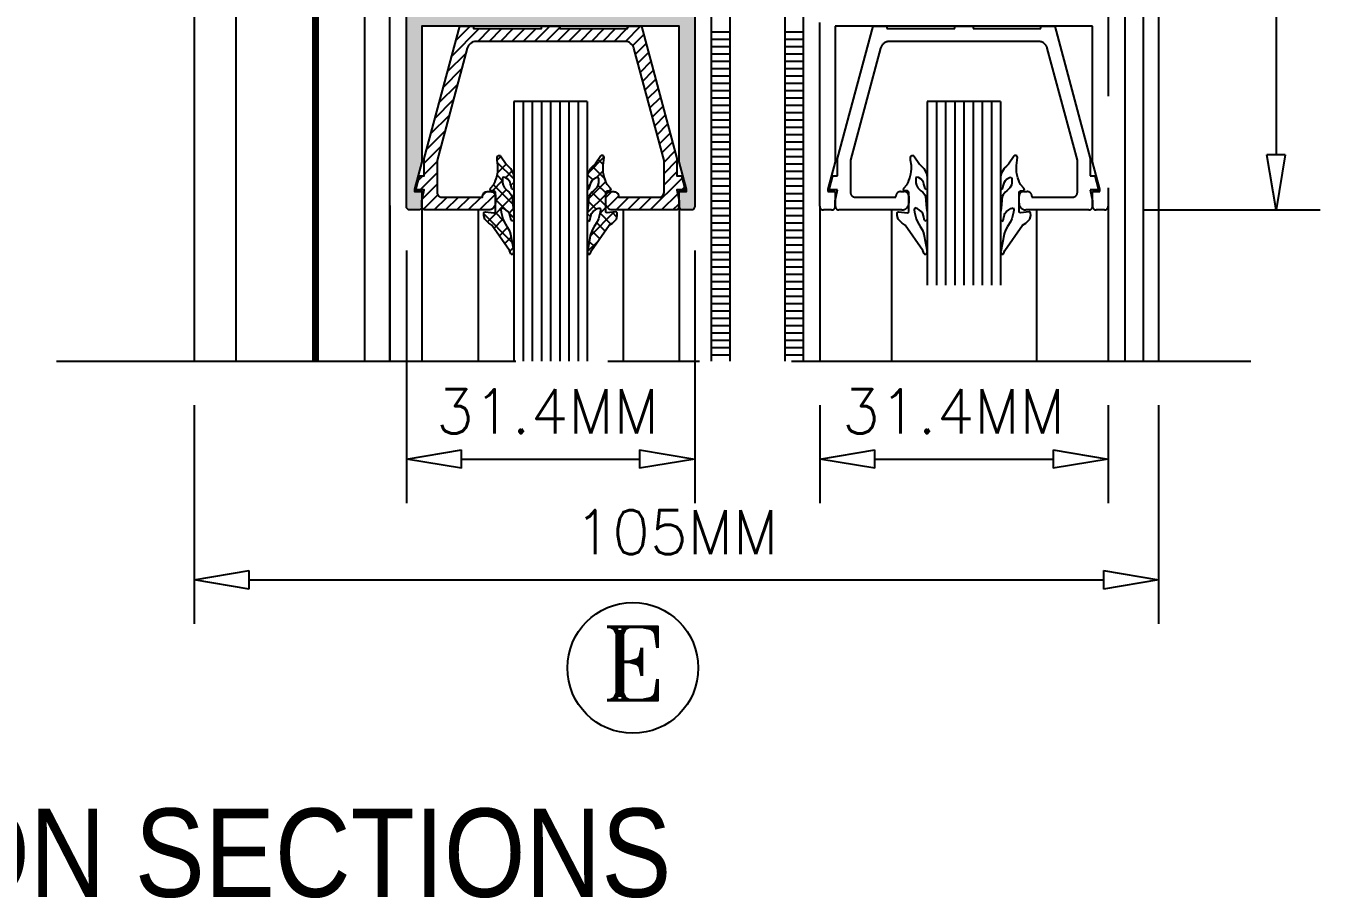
# Model space of a CAD drawing. Header units: centimetres. Extents: x -10126 to 3518, y -12053 to -9298.
# Drawn here: x 1.4 to 424.1, y -11318.3 to -11033.3 of the extents above; entities that cross this region are included whole.
import ezdxf

# ---------------------------------------------------------------- set-up
doc = ezdxf.new("R2010")
doc.units = ezdxf.units.CM
doc.header["$LTSCALE"] = 100
doc.header["$MEASUREMENT"] = 0
doc.header["$PDMODE"] = 1
doc.linetypes.add('CENTER', pattern=[2, 1.25, -0.25, 0.25, -0.25])
doc.linetypes.add('DASHED', pattern=[0.75, 0.5, -0.25])
doc.layers.add('DEFPOINT', color=7, linetype='Continuous', plot=False)
doc.layers.add('TEXT', color=3, linetype='Continuous')
doc.layers.add('WINDOW', color=1, linetype='Continuous')
doc.layers.get('0').freeze()
doc.styles.add('ALUM18', font='romans.shx', dxfattribs={"width": 0.8, "height": 18})
doc.styles.add('ART', font='arial.ttf')
doc.styles.add('ROMANS', font='romans')
doc.styles.add('ROMANT', font='romant', dxfattribs={"width": 0.75, "height": 12})
doc.dimstyles.new('ALUM18', dxfattribs={"dimtxt": 18, "dimasz": 25, "dimexe": 12, "dimexo": 12, "dimgap": 7, "dimtad": 1, "dimlfac": 0.2, "dimdsep": 46, "dimtxsty": 'ALUM18', "dimblk1": 'CLOSEDBLANK', "dimblk2": 'CLOSEDBLANK', "dimsah": 1, "dimcen": 2.5, "dimclrd": 1, "dimclre": 1, "dimclrt": 3, "dimadec": 0, "dimazin": 0, "dimtfac": 1, "dimtofl": 0, "dimtmove": 1, "dimatfit": 3, "dimldrblk": 'CLOSEDBLANK', "dimfxl": 1, "dimtolj": 1, "dimtzin": 0, "dimarcsym": 0})
pattern_1 = [(45, (-781.244, 47.7526), (-1.767767, 1.767767), []), (135, (-781.244, 47.7526), (-1.767767, -1.767767), [])]

# ---------------------------------------------------------------- blocks, each defined once
blk = doc.blocks.new('_CLOSEDBLANK')
at = {"color": 0, "linetype": 'ByBlock'}
for p, q in [((-1, 0.167), (0, 0)), ((-1, 0.167), (-1, -0.167)), ((0, 0), (-1, -0.167))]:
    blk.add_line(p, q, dxfattribs=at)
blk = doc.blocks.new('*D34')
at = {"color": 1, "lineweight": -2, "transparency": 16777216}
for p, q in [((644.57, 406.69), (690.27, 406.69)), ((678.27, 391.69), (678.27, 255.69)), ((641.96, 240.69), (690.27, 240.69))]:
    blk.add_line(p, q, dxfattribs=at)
at = {"layer": 'DEFPOINT', "color": 0, "transparency": 16777216}
for p in [(632.57, 406.69, -500), (629.96, 240.69, -500), (678.27, 240.69)]:
    blk.add_point(p, dxfattribs=at)
at = {"color": 1, "lineweight": -2, "transparency": 16777216, "xscale": 15, "yscale": 15, "zscale": 15}
for p, rotation in [((678.27, 406.69), 90), ((678.27, 240.69), 270)]:
    blk.add_blockref('_CLOSEDBLANK', p, dxfattribs=dict(at, rotation=rotation))
at = {"color": 3, "transparency": 16777216, "insert": (665.27, 323.69), "char_height": 12, "attachment_point": 5, "rotation": 90, "style": 'ROMANS'}
blk.add_mtext('\\A1;66.4MM', dxfattribs=at)
blk = doc.blocks.new('*D38')
at = {"color": 1, "lineweight": -2, "transparency": 16777216}
for p, q in [((554.07, 187.52), (554.07, 160.86)), ((632.57, 187.52), (632.57, 160.86)), ((569.07, 172.86), (617.57, 172.86))]:
    blk.add_line(p, q, dxfattribs=at)
at = {"layer": 'DEFPOINT', "color": 0, "transparency": 16777216}
for p in [(554.07, 199.52), (632.57, 199.52), (632.57, 172.86)]:
    blk.add_point(p, dxfattribs=at)
at = {"color": 1, "lineweight": -2, "transparency": 16777216, "xscale": 15, "yscale": 15, "zscale": 15, "rotation": 180}
blk.add_blockref('_CLOSEDBLANK', (554.07, 172.86), dxfattribs=at)
at = {"color": 1, "lineweight": -2, "transparency": 16777216, "xscale": 15, "yscale": 15, "zscale": 15}
blk.add_blockref('_CLOSEDBLANK', (632.57, 172.86), dxfattribs=at)
at = {"color": 3, "transparency": 16777216, "insert": (590.5, 185.86), "char_height": 12, "attachment_point": 5, "style": 'ROMANS'}
blk.add_mtext('\\A1;31.4MM', dxfattribs=at)
blk = doc.blocks.new('*D39')
at = {"color": 1, "lineweight": -2, "transparency": 16777216}
for p, q in [((441.57, 229.69), (441.57, 160.86)), ((520.07, 229.69), (520.07, 160.86)), ((456.57, 172.86), (505.07, 172.86))]:
    blk.add_line(p, q, dxfattribs=at)
at = {"layer": 'DEFPOINT', "color": 0, "transparency": 16777216}
for p in [(441.57, 241.69), (520.07, 241.69), (520.07, 172.86)]:
    blk.add_point(p, dxfattribs=at)
at = {"color": 1, "lineweight": -2, "transparency": 16777216, "xscale": 15, "yscale": 15, "zscale": 15, "rotation": 180}
blk.add_blockref('_CLOSEDBLANK', (441.57, 172.86), dxfattribs=at)
at = {"color": 1, "lineweight": -2, "transparency": 16777216, "xscale": 15, "yscale": 15, "zscale": 15}
blk.add_blockref('_CLOSEDBLANK', (520.07, 172.86), dxfattribs=at)
at = {"color": 3, "transparency": 16777216, "insert": (480, 185.86), "char_height": 12, "attachment_point": 5, "style": 'ROMANS'}
blk.add_mtext('\\A1;31.4MM', dxfattribs=at)
blk = doc.blocks.new('*D40')
at = {"color": 1, "lineweight": -2, "transparency": 16777216}
for p, q in [((383.82, 187.52), (383.82, 127.98)), ((646.32, 187.52), (646.32, 127.98)), ((398.82, 139.98), (631.32, 139.98))]:
    blk.add_line(p, q, dxfattribs=at)
at = {"layer": 'DEFPOINT', "color": 0, "transparency": 16777216}
for p in [(383.82, 199.52), (646.32, 199.52), (646.32, 139.98)]:
    blk.add_point(p, dxfattribs=at)
at = {"color": 1, "lineweight": -2, "transparency": 16777216, "xscale": 15, "yscale": 15, "zscale": 15, "rotation": 180}
blk.add_blockref('_CLOSEDBLANK', (383.82, 139.98), dxfattribs=at)
at = {"color": 1, "lineweight": -2, "transparency": 16777216, "xscale": 15, "yscale": 15, "zscale": 15}
blk.add_blockref('_CLOSEDBLANK', (646.32, 139.98), dxfattribs=at)
at = {"color": 3, "transparency": 16777216, "insert": (515.07, 152.98), "char_height": 12, "attachment_point": 5, "style": 'ROMANS'}
blk.add_mtext('\\A1;105MM', dxfattribs=at)
blk = doc.blocks.new('10486')
at = {"color": 7}
blk.add_lwpolyline([(19.6, -14, 0.414214), (20, -13.6), (20, -6.75, 0.414214), (19.25, -6), (18.5, -6, 0.414214), (18, -6.5), (18, -6.9, 0.414214), (18.5, -7.4), (18.6, -7.4), (18.6, -11.85, -0.414214), (18.1, -12.35), (14.6, -12.35), (2.39, -9.08, -0.339454), (1.65, -8.11), (1.65, 8.11, -0.339454), (2.39, 9.08), (14.6, 12.35), (18.1, 12.35, -0.414214), (18.6, 11.85), (18.6, 7.4), (18.5, 7.4, 0.414214), (18, 6.9), (18, 6.5, 0.414214), (18.5, 6), (19.25, 6, 0.414214), (20, 6.75), (20, 13.6, 0.414214), (19.6, 14), (19, 14), (17.8, 13.75), (17.8, 14.66), (16.3, 14.26), (16.3, 13.75), (14.41, 13.75), (0, 9.89), (0, 8.39), (0.25, 8.39), (0.25, 1), (0, 1), (0, -1), (0.25, -1), (0.25, -8.39), (0, -8.39), (0, -9.89), (14.41, -13.75), (16.3, -13.75), (16.3, -14.26), (17.8, -14.66), (17.8, -13.75), (19, -14)], format="xyb", close=True, dxfattribs=at)
blk = doc.blocks.new('A$C53B12845')
h = blk.add_hatch(color=256)
edge = h.paths.add_edge_path()
edge.add_arc((519.072, 241.689), 1, -90, 0, ccw=False)
edge.add_line((519.072, 240.689), (516.822, 240.689))
edge.add_arc((516.822, 241.689), 1, 180, 270, ccw=False)
edge.add_line((515.822, 241.689), (515.822, 245.689))
edge.add_line((515.822, 245.689), (517.822, 245.689))
edge.add_line((517.822, 245.689), (517.822, 246.314))
edge.add_line((517.822, 246.314), (515.822, 253.779))
edge.add_line((515.822, 253.779), (515.822, 290.689))
edge.add_line((515.822, 290.689), (480.822, 290.689))
edge.add_line((480.822, 290.689), (445.822, 290.689))
edge.add_line((445.822, 290.689), (445.822, 253.779))
edge.add_line((445.822, 253.779), (443.822, 246.314))
edge.add_line((443.822, 246.314), (443.822, 245.689))
edge.add_line((443.822, 245.689), (445.822, 245.689))
edge.add_line((445.822, 245.689), (445.822, 241.689))
edge.add_arc((444.822, 241.689), 1, -90, 0, ccw=False)
edge.add_line((444.822, 240.689), (442.572, 240.689))
edge.add_arc((442.572, 241.689), 1, 180, 270, ccw=False)
edge.add_line((441.572, 241.689), (441.572, 396.689))
edge.add_line((441.572, 396.689), (443.947, 396.689))
edge.add_arc((443.947, 394.814), 1.875, 0, 90, ccw=False)
edge.add_line((445.822, 394.814), (445.822, 392.814))
edge.add_arc((447.697, 392.814), 1.875, 180, 270)
edge.add_line((447.697, 390.939), (448.947, 390.939))
edge.add_arc((448.947, 393.439), 2.5, 270, 360)
edge.add_line((451.447, 393.439), (451.447, 404.189))
edge.add_arc((453.947, 404.189), 2.5, 90, 180, ccw=False)
edge.add_line((453.947, 406.689), (455.197, 406.689))
edge.add_line((455.197, 406.689), (455.822, 406.064))
edge.add_line((455.822, 406.064), (455.197, 405.439))
edge.add_line((455.197, 405.439), (455.822, 404.814))
edge.add_line((455.822, 404.814), (455.197, 404.189))
edge.add_line((455.197, 404.189), (455.822, 403.564))
edge.add_line((455.822, 403.564), (455.197, 402.939))
edge.add_line((455.197, 402.939), (455.822, 402.314))
edge.add_line((455.822, 402.314), (455.197, 401.689))
edge.add_line((455.197, 401.689), (455.822, 401.064))
edge.add_line((455.822, 401.064), (455.197, 400.439))
edge.add_line((455.197, 400.439), (455.822, 399.814))
edge.add_line((455.822, 399.814), (455.197, 399.189))
edge.add_line((455.197, 399.189), (455.822, 398.564))
edge.add_line((455.822, 398.564), (455.197, 397.939))
edge.add_line((455.197, 397.939), (455.822, 397.314))
edge.add_line((455.822, 397.314), (455.197, 396.689))
edge.add_line((455.197, 396.689), (455.822, 396.064))
edge.add_line((455.822, 396.064), (455.197, 395.439))
edge.add_line((455.197, 395.439), (455.822, 394.814))
edge.add_line((455.822, 394.814), (455.197, 394.189))
edge.add_line((455.197, 394.189), (455.822, 393.564))
edge.add_line((455.822, 393.564), (455.197, 392.939))
edge.add_line((455.197, 392.939), (455.822, 392.314))
edge.add_line((455.822, 392.314), (455.197, 391.689))
edge.add_line((455.197, 391.689), (455.822, 391.064))
edge.add_line((455.822, 391.064), (455.822, 389.189))
edge.add_arc((453.322, 389.189), 2.5, -90, 0, ccw=False)
edge.add_line((453.322, 386.689), (445.822, 386.689))
edge.add_line((445.822, 386.689), (445.822, 295.439))
edge.add_line((445.822, 295.439), (469.959, 295.439))
edge.add_arc((469.959, 297.314), 1.875, 270, 377.2597)
edge.add_arc((480.822, 300.689), 9.5, 138.08002, 197.2597, ccw=False)
edge.add_arc((475.427, 305.533), 2.25, -24.96275, 138.08004, ccw=False)
edge.add_line((477.467, 304.584), (477.133, 304.065))
edge.add_arc((480.822, 300.689), 5, 137.53077, 270)
edge.add_arc((480.822, 300.689), 5, 270, 402.46923)
edge.add_line((484.51, 304.065), (484.176, 304.584))
edge.add_arc((486.216, 305.533), 2.25, 41.91996, 204.96275, ccw=False)
edge.add_arc((480.822, 300.689), 9.5, -17.2597, 41.91998, ccw=False)
edge.add_arc((491.684, 297.314), 1.875, 162.7403, 270)
edge.add_line((491.684, 295.439), (515.822, 295.439))
edge.add_line((515.822, 295.439), (515.822, 386.689))
edge.add_line((515.822, 386.689), (508.322, 386.689))
edge.add_arc((508.322, 389.189), 2.5, 180, 270, ccw=False)
edge.add_line((505.822, 389.189), (505.822, 391.064))
edge.add_line((505.822, 391.064), (506.447, 391.689))
edge.add_line((506.447, 391.689), (505.822, 392.314))
edge.add_line((505.822, 392.314), (506.447, 392.939))
edge.add_line((506.447, 392.939), (505.822, 393.564))
edge.add_line((505.822, 393.564), (506.447, 394.189))
edge.add_line((506.447, 394.189), (505.822, 394.814))
edge.add_line((505.822, 394.814), (506.447, 395.439))
edge.add_line((506.447, 395.439), (505.822, 396.064))
edge.add_line((505.822, 396.064), (506.447, 396.689))
edge.add_line((506.447, 396.689), (505.822, 397.314))
edge.add_line((505.822, 397.314), (506.447, 397.939))
edge.add_line((506.447, 397.939), (505.822, 398.564))
edge.add_line((505.822, 398.564), (506.447, 399.189))
edge.add_line((506.447, 399.189), (505.822, 399.814))
edge.add_line((505.822, 399.814), (506.447, 400.439))
edge.add_line((506.447, 400.439), (505.822, 401.064))
edge.add_line((505.822, 401.064), (506.447, 401.689))
edge.add_line((506.447, 401.689), (505.822, 402.314))
edge.add_line((505.822, 402.314), (506.447, 402.939))
edge.add_line((506.447, 402.939), (505.822, 403.564))
edge.add_line((505.822, 403.564), (506.447, 404.189))
edge.add_line((506.447, 404.189), (505.822, 404.814))
edge.add_line((505.822, 404.814), (506.447, 405.439))
edge.add_line((506.447, 405.439), (505.822, 406.064))
edge.add_line((505.822, 406.064), (506.447, 406.689))
edge.add_line((506.447, 406.689), (507.697, 406.689))
edge.add_arc((507.697, 404.189), 2.5, 0, 90, ccw=False)
edge.add_line((510.197, 404.189), (510.197, 393.439))
edge.add_arc((512.697, 393.439), 2.5, 180, 270)
edge.add_line((512.697, 390.939), (513.947, 390.939))
edge.add_arc((513.947, 392.814), 1.875, 270, 360)
edge.add_line((515.822, 392.814), (515.822, 394.814))
edge.add_arc((517.697, 394.814), 1.875, 90, 180, ccw=False)
edge.add_line((517.697, 396.689), (520.072, 396.689))
edge.add_line((520.072, 396.689), (520.072, 241.689))
h = blk.add_hatch()
h.set_pattern_fill('ANSI31', color=10, scale=17.5, style=0)
h.set_pattern_definition([(45, (-781.244, 67.6543), (-1.546796, 1.546796), [])])
edge = h.paths.add_edge_path()
edge.add_arc((514.822, 241.689), 1, -90, 0, ccw=False)
edge.add_line((514.822, 240.689), (497.697, 240.689))
edge.add_arc((497.697, 242.564), 1.875, 180, 270, ccw=False)
edge.add_line((495.822, 242.564), (495.822, 244.439))
edge.add_arc((497.072, 244.439), 1.25, 90, 180, ccw=False)
edge.add_line((497.072, 245.689), (498.072, 245.689))
edge.add_arc((498.072, 244.439), 1.25, 0, 90, ccw=False)
edge.add_line((499.322, 244.439), (499.322, 244.189))
edge.add_line((499.322, 244.189), (510.447, 244.189))
edge.add_arc((510.447, 245.439), 1.25, 270, 360)
edge.add_line((511.697, 245.439), (511.697, 254.201))
edge.add_line((511.697, 254.201), (503.522, 284.711))
edge.add_arc((501.107, 284.064), 2.5, 15, 90)
edge.add_line((501.107, 286.564), (460.537, 286.564))
edge.add_arc((460.537, 284.064), 2.5, 90, 165)
edge.add_line((458.122, 284.711), (449.947, 254.201))
edge.add_line((449.947, 254.201), (449.947, 245.439))
edge.add_arc((451.197, 245.439), 1.25, 180, 270)
edge.add_line((451.197, 244.189), (462.322, 244.189))
edge.add_line((462.322, 244.189), (462.322, 244.439))
edge.add_arc((463.572, 244.439), 1.25, 90, 180, ccw=False)
edge.add_line((463.572, 245.689), (464.572, 245.689))
edge.add_arc((464.572, 244.439), 1.25, 0, 90, ccw=False)
edge.add_line((465.822, 244.439), (465.822, 242.564))
edge.add_arc((463.947, 242.564), 1.875, -90, 0, ccw=False)
edge.add_line((463.947, 240.689), (446.822, 240.689))
edge.add_arc((446.822, 241.689), 1, 180, 270, ccw=False)
edge.add_line((445.822, 241.689), (445.822, 243.189))
edge.add_line((445.822, 243.189), (446.447, 246.189))
edge.add_line((446.447, 246.189), (444.176, 246.189))
edge.add_line((444.176, 246.189), (445.181, 249.939))
edge.add_line((445.181, 249.939), (446.447, 249.939))
edge.add_line((446.447, 249.939), (446.447, 254.662))
edge.add_line((446.447, 254.662), (456.1, 290.689))
edge.add_line((456.1, 290.689), (459.85, 290.689))
edge.add_line((459.85, 290.689), (459.85, 290.064))
edge.add_line((459.85, 290.064), (478.322, 290.064))
edge.add_line((478.322, 290.064), (478.322, 290.689))
edge.add_line((478.322, 290.689), (483.322, 290.689))
edge.add_line((483.322, 290.689), (483.322, 290.064))
edge.add_line((483.322, 290.064), (501.793, 290.064))
edge.add_line((501.793, 290.064), (501.793, 290.689))
edge.add_line((501.793, 290.689), (505.543, 290.689))
edge.add_line((505.543, 290.689), (515.197, 254.662))
edge.add_line((515.197, 254.662), (515.197, 249.939))
edge.add_line((515.197, 249.939), (516.462, 249.939))
edge.add_line((516.462, 249.939), (517.467, 246.189))
edge.add_line((517.467, 246.189), (515.197, 246.189))
edge.add_line((515.197, 246.189), (515.822, 243.189))
edge.add_line((515.822, 243.189), (515.822, 241.689))
at = {"linetype": 'DASHED'}
h = blk.add_hatch(dxfattribs=at)
h.set_pattern_fill('U', color=30, scale=2.5, angle=45, style=0, double=1, pattern_type=0)
h.set_pattern_definition(pattern_1)
edge = h.paths.add_edge_path()
edge.add_line((465.382, 239.908), (465.683, 239.978))
edge.add_line((465.683, 239.978), (465.822, 240.244))
edge.add_line((465.822, 240.244), (465.822, 245.6))
edge.add_line((465.822, 245.6), (465.509, 245.912))
edge.add_line((465.509, 245.912), (464.688, 245.912))
edge.add_line((464.688, 245.912), (464.353, 246.109))
edge.add_line((464.353, 246.109), (464.515, 246.629))
edge.add_line((464.515, 246.629), (464.561, 246.687))
edge.add_line((464.561, 246.687), (465.324, 247.554))
edge.add_line((465.324, 247.554), (465.382, 247.623))
edge.add_line((465.382, 247.623), (465.752, 248.375))
edge.add_line((465.752, 248.375), (465.775, 248.41))
edge.add_line((465.775, 248.41), (466.122, 249.439))
edge.add_line((466.122, 249.439), (466.377, 250.549))
edge.add_line((466.377, 250.549), (466.481, 251.046))
edge.add_line((466.481, 251.046), (466.515, 251.925))
edge.add_line((466.515, 251.925), (466.515, 252.792))
edge.add_line((466.515, 252.792), (466.307, 254.226))
edge.add_line((466.307, 254.226), (466.296, 254.33))
edge.add_line((466.296, 254.33), (466.261, 255.001))
edge.add_line((466.261, 255.001), (466.435, 255.405))
edge.add_line((466.435, 255.405), (466.677, 255.51))
edge.add_line((466.677, 255.51), (467.016, 255.477))
edge.add_arc((466.985, 255.145), 0.333, 54.71325, 84.5191, ccw=False)
edge.add_line((467.177, 255.417), (468.697, 253.162))
edge.add_line((468.697, 253.162), (469.275, 252.642))
edge.add_line((469.275, 252.642), (469.865, 252.041))
edge.add_line((469.865, 252.041), (469.911, 251.96))
edge.add_line((469.911, 251.96), (470.64, 250.595))
edge.add_line((470.64, 250.595), (470.817, 249.97))
edge.add_arc((470.687, 249.933), 0.135, 0, 15.80251, ccw=False)
edge.add_line((470.822, 249.933), (470.822, 246.384))
edge.add_arc((470.687, 246.384), 0.135, -122.57406, 0, ccw=False)
edge.add_line((470.614, 246.27), (470.27, 246.49))
edge.add_line((470.27, 246.49), (470.096, 247.126))
edge.add_line((470.096, 247.126), (469.957, 247.67))
edge.add_line((469.957, 247.67), (469.784, 248.225))
edge.add_line((469.784, 248.225), (469.46, 248.71))
edge.add_line((469.46, 248.71), (469.206, 249.057))
edge.add_line((469.206, 249.057), (468.431, 249.543))
edge.add_line((468.431, 249.543), (467.934, 249.635))
edge.add_line((467.934, 249.635), (467.772, 249.381))
edge.add_line((467.772, 249.381), (467.772, 248.04))
edge.add_line((467.772, 248.04), (467.911, 247.438))
edge.add_line((467.911, 247.438), (468.304, 246.745))
edge.add_line((468.304, 246.745), (469.125, 245.935))
edge.add_line((469.125, 245.935), (469.599, 245.507))
edge.add_line((469.599, 245.507), (470.142, 244.779))
edge.add_line((470.142, 244.779), (470.408, 244.316))
edge.add_line((470.408, 244.316), (470.674, 241.076))
edge.add_line((470.674, 241.076), (470.82, 240.039))
edge.add_arc((470.687, 240.02), 0.135, 0, 8.01709, ccw=False)
edge.add_line((470.822, 240.02), (470.822, 238.049))
edge.add_arc((470.687, 238.049), 0.135, 323.1301, 360, ccw=False)
edge.add_line((470.795, 237.968), (470.524, 237.607))
edge.add_line((470.524, 237.607), (470.096, 237.804))
edge.add_line((470.096, 237.804), (469.853, 239.076))
edge.add_line((469.853, 239.076), (469.645, 239.735))
edge.add_line((469.645, 239.735), (469.217, 240.29))
edge.add_line((469.217, 240.29), (468.628, 240.752))
edge.add_line((468.628, 240.752), (468.061, 241.042))
edge.add_line((468.061, 241.042), (467.437, 241.227))
edge.add_line((467.437, 241.227), (467.252, 240.752))
edge.add_line((467.252, 240.752), (467.356, 240.128))
edge.add_line((467.356, 240.128), (467.818, 238.313))
edge.add_line((467.818, 238.313), (468.177, 237.469))
edge.add_line((468.177, 237.469), (468.928, 236.197))
edge.add_line((468.928, 236.197), (469.53, 235.167))
edge.add_line((469.53, 235.167), (469.899, 234.155))
edge.add_arc((469.646, 234.063), 0.27, 10.79787, 20.07153, ccw=False)
edge.add_line((469.911, 234.113), (470.81, 229.401))
edge.add_arc((470.147, 229.275), 0.675, -70.50214, 10.79787, ccw=False)
edge.add_arc((470.282, 228.893), 0.27, 202.89055, 289.49786, ccw=False)
edge.add_line((470.033, 228.788), (469.668, 229.652))
edge.add_line((469.668, 229.652), (464.866, 236.555))
edge.add_line((464.866, 236.555), (464.006, 237.064))
edge.add_line((464.006, 237.064), (462.896, 238.209))
edge.add_line((462.896, 238.209), (462.653, 239.18))
edge.add_line((462.653, 239.18), (462.665, 239.874))
edge.add_line((462.665, 239.874), (462.769, 240.117))
edge.add_line((462.769, 240.117), (463.104, 240.209))
edge.add_line((463.104, 240.209), (465.382, 239.908))
h = blk.add_hatch(dxfattribs=at)
h.set_pattern_fill('U', color=30, scale=2.5, angle=45, style=0, double=1, pattern_type=0)
h.set_pattern_definition(pattern_1)
edge = h.paths.add_edge_path()
edge.add_line((496.261, 239.908), (495.96, 239.978))
edge.add_line((495.96, 239.978), (495.822, 240.244))
edge.add_line((495.822, 240.244), (495.822, 245.6))
edge.add_line((495.822, 245.6), (496.134, 245.912))
edge.add_line((496.134, 245.912), (496.955, 245.912))
edge.add_line((496.955, 245.912), (497.29, 246.109))
edge.add_line((497.29, 246.109), (497.128, 246.629))
edge.add_line((497.128, 246.629), (497.082, 246.687))
edge.add_line((497.082, 246.687), (496.319, 247.554))
edge.add_line((496.319, 247.554), (496.261, 247.623))
edge.add_line((496.261, 247.623), (495.891, 248.375))
edge.add_line((495.891, 248.375), (495.868, 248.41))
edge.add_line((495.868, 248.41), (495.521, 249.439))
edge.add_line((495.521, 249.439), (495.267, 250.549))
edge.add_line((495.267, 250.549), (495.163, 251.046))
edge.add_line((495.163, 251.046), (495.128, 251.925))
edge.add_line((495.128, 251.925), (495.128, 252.792))
edge.add_line((495.128, 252.792), (495.336, 254.226))
edge.add_line((495.336, 254.226), (495.348, 254.33))
edge.add_line((495.348, 254.33), (495.382, 255.001))
edge.add_line((495.382, 255.001), (495.209, 255.405))
edge.add_line((495.209, 255.405), (494.966, 255.51))
edge.add_line((494.966, 255.51), (494.627, 255.477))
edge.add_arc((494.659, 255.145), 0.333, 95.4809, 125.28675)
edge.add_line((494.466, 255.417), (492.946, 253.162))
edge.add_line((492.946, 253.162), (492.368, 252.642))
edge.add_line((492.368, 252.642), (491.778, 252.041))
edge.add_line((491.778, 252.041), (491.732, 251.96))
edge.add_line((491.732, 251.96), (491.004, 250.595))
edge.add_line((491.004, 250.595), (490.827, 249.97))
edge.add_arc((490.957, 249.933), 0.135, 164.19749, 180)
edge.add_line((490.822, 249.933), (490.822, 246.384))
edge.add_arc((490.957, 246.384), 0.135, 180, 302.57406)
edge.add_line((491.029, 246.27), (491.374, 246.49))
edge.add_line((491.374, 246.49), (491.547, 247.126))
edge.add_line((491.547, 247.126), (491.686, 247.67))
edge.add_line((491.686, 247.67), (491.859, 248.225))
edge.add_line((491.859, 248.225), (492.183, 248.71))
edge.add_line((492.183, 248.71), (492.438, 249.057))
edge.add_line((492.438, 249.057), (493.212, 249.543))
edge.add_line((493.212, 249.543), (493.71, 249.635))
edge.add_line((493.71, 249.635), (493.871, 249.381))
edge.add_line((493.871, 249.381), (493.871, 248.04))
edge.add_line((493.871, 248.04), (493.733, 247.438))
edge.add_line((493.733, 247.438), (493.34, 246.745))
edge.add_line((493.34, 246.745), (492.519, 245.935))
edge.add_line((492.519, 245.935), (492.044, 245.507))
edge.add_line((492.044, 245.507), (491.501, 244.779))
edge.add_line((491.501, 244.779), (491.235, 244.316))
edge.add_line((491.235, 244.316), (490.969, 241.076))
edge.add_line((490.969, 241.076), (490.823, 240.039))
edge.add_arc((490.957, 240.02), 0.135, 171.98291, 180)
edge.add_line((490.822, 240.02), (490.822, 238.049))
edge.add_arc((490.957, 238.049), 0.135, 180, 216.8699)
edge.add_line((490.849, 237.968), (491.119, 237.607))
edge.add_line((491.119, 237.607), (491.547, 237.804))
edge.add_line((491.547, 237.804), (491.79, 239.076))
edge.add_line((491.79, 239.076), (491.998, 239.735))
edge.add_line((491.998, 239.735), (492.426, 240.29))
edge.add_line((492.426, 240.29), (493.016, 240.752))
edge.add_line((493.016, 240.752), (493.582, 241.042))
edge.add_line((493.582, 241.042), (494.207, 241.227))
edge.add_line((494.207, 241.227), (494.392, 240.752))
edge.add_line((494.392, 240.752), (494.288, 240.128))
edge.add_line((494.288, 240.128), (493.825, 238.313))
edge.add_line((493.825, 238.313), (493.467, 237.469))
edge.add_line((493.467, 237.469), (492.715, 236.197))
edge.add_line((492.715, 236.197), (492.114, 235.167))
edge.add_line((492.114, 235.167), (491.744, 234.155))
edge.add_arc((491.998, 234.063), 0.27, 159.92847, 169.20213)
edge.add_line((491.732, 234.113), (490.834, 229.401))
edge.add_arc((491.497, 229.275), 0.675, 169.20213, 250.50214)
edge.add_arc((491.361, 228.893), 0.27, 250.50214, 337.10945)
edge.add_line((491.61, 228.788), (491.975, 229.652))
edge.add_line((491.975, 229.652), (496.777, 236.555))
edge.add_line((496.777, 236.555), (497.637, 237.064))
edge.add_line((497.637, 237.064), (498.747, 238.209))
edge.add_line((498.747, 238.209), (498.99, 239.18))
edge.add_line((498.99, 239.18), (498.978, 239.874))
edge.add_line((498.978, 239.874), (498.874, 240.117))
edge.add_line((498.874, 240.117), (498.539, 240.209))
edge.add_line((498.539, 240.209), (496.261, 239.908))
at = {"color": 1}
for p, q in [((524.572, 406.689), (524.572, 199.517)), ((529.572, 406.689), (529.572, 199.517)), ((544.572, 406.689), (544.572, 199.517)), ((549.572, 406.689), (549.572, 199.517)), ((637.072, 406.689), (637.072, 199.517)), ((383.822, 385.439), (383.822, 199.517)), ((642.072, 385.439), (642.072, 199.517)), ((646.322, 385.439), (646.322, 199.517)), ((437.072, 241.939), (437.072, 199.517)), ((445.822, 241.307), (445.822, 199.517)), ((461.087, 240.437), (461.087, 199.517)), ((500.557, 240.437), (500.557, 199.517)), ((515.822, 241.307), (515.822, 199.517)), ((524.572, 241.939), (524.572, 199.517))]:
    blk.add_line(p, q, dxfattribs=at)
at = {"color": 1, "linetype": 'Continuous'}
for p, q in [((437.072, 199.517), (437.072, 396.689)), ((430.197, 312.751), (430.197, 199.517)), ((395.197, 298.001), (395.197, 199.517))]:
    blk.add_line(p, q, dxfattribs=at)
at = {"color": 30, "linetype": 'DASHED'}
for p, q in [((529.572, 289.122), (524.572, 289.122)), ((529.572, 287.122), (524.572, 287.122)), ((529.572, 285.122), (524.572, 285.122)), ((529.572, 283.122), (524.572, 283.122)), ((529.572, 281.122), (524.572, 281.122)), ((529.572, 279.122), (524.572, 279.122)), ((529.572, 277.122), (524.572, 277.122)), ((529.572, 275.122), (524.572, 275.122)), ((529.572, 273.122), (524.572, 273.122)), ((529.572, 271.122), (524.572, 271.122)), ((529.572, 269.122), (524.572, 269.122)), ((529.572, 267.122), (524.572, 267.122)), ((529.572, 265.122), (524.572, 265.122)), ((529.572, 263.122), (524.572, 263.122)), ((529.572, 261.122), (524.572, 261.122)), ((529.572, 259.122), (524.572, 259.122)), ((529.572, 257.122), (524.572, 257.122)), ((529.572, 255.122), (524.572, 255.122)), ((529.572, 253.122), (524.572, 253.122)), ((529.572, 251.122), (524.572, 251.122)), ((529.572, 249.122), (524.572, 249.122)), ((529.572, 247.122), (524.572, 247.122)), ((529.572, 245.122), (524.572, 245.122)), ((529.572, 243.122), (524.572, 243.122)), ((529.572, 241.122), (524.572, 241.122)), ((529.572, 239.122), (524.572, 239.122)), ((529.572, 237.122), (524.572, 237.122)), ((529.572, 235.122), (524.572, 235.122)), ((529.572, 233.122), (524.572, 233.122)), ((529.572, 231.122), (524.572, 231.122)), ((529.572, 229.122), (524.572, 229.122)), ((529.572, 227.122), (524.572, 227.122)), ((529.572, 225.122), (524.572, 225.122)), ((529.572, 223.122), (524.572, 223.122)), ((529.572, 221.122), (524.572, 221.122)), ((529.572, 219.122), (524.572, 219.122)), ((529.572, 217.122), (524.572, 217.122)), ((529.572, 215.122), (524.572, 215.122)), ((529.572, 213.122), (524.572, 213.122)), ((529.572, 211.122), (524.572, 211.122)), ((529.572, 209.122), (524.572, 209.122)), ((529.572, 207.122), (524.572, 207.122)), ((529.572, 205.122), (524.572, 205.122)), ((529.572, 203.122), (524.572, 203.122)), ((529.572, 201.122), (524.572, 201.122))]:
    blk.add_line(p, q, dxfattribs=at)
at = {"color": 30}
for p, q in [((549.572, 289.122), (544.572, 289.122)), ((549.572, 287.122), (544.572, 287.122)), ((549.572, 285.122), (544.572, 285.122)), ((549.572, 283.122), (544.572, 283.122)), ((549.572, 281.122), (544.572, 281.122)), ((549.572, 279.122), (544.572, 279.122)), ((549.572, 277.122), (544.572, 277.122)), ((549.572, 275.122), (544.572, 275.122)), ((549.572, 273.122), (544.572, 273.122)), ((549.572, 271.122), (544.572, 271.122)), ((549.572, 269.122), (544.572, 269.122)), ((549.572, 267.122), (544.572, 267.122)), ((549.572, 265.122), (544.572, 265.122)), ((549.572, 263.122), (544.572, 263.122)), ((549.572, 261.122), (544.572, 261.122)), ((549.572, 259.122), (544.572, 259.122)), ((549.572, 257.122), (544.572, 257.122)), ((549.572, 255.122), (544.572, 255.122)), ((549.572, 253.122), (544.572, 253.122)), ((549.572, 251.122), (544.572, 251.122)), ((549.572, 249.122), (544.572, 249.122)), ((549.572, 247.122), (544.572, 247.122)), ((549.572, 245.122), (544.572, 245.122)), ((549.572, 243.122), (544.572, 243.122)), ((549.572, 241.122), (544.572, 241.122)), ((549.572, 239.122), (544.572, 239.122)), ((549.572, 237.122), (544.572, 237.122)), ((549.572, 235.122), (544.572, 235.122)), ((549.572, 233.122), (544.572, 233.122)), ((549.572, 231.122), (544.572, 231.122)), ((549.572, 229.122), (544.572, 229.122)), ((549.572, 227.122), (544.572, 227.122)), ((549.572, 225.122), (544.572, 225.122)), ((549.572, 223.122), (544.572, 223.122)), ((549.572, 221.122), (544.572, 221.122)), ((549.572, 219.122), (544.572, 219.122)), ((549.572, 217.122), (544.572, 217.122)), ((549.572, 215.122), (544.572, 215.122)), ((549.572, 213.122), (544.572, 213.122)), ((549.572, 211.122), (544.572, 211.122)), ((549.572, 209.122), (544.572, 209.122)), ((549.572, 207.122), (544.572, 207.122)), ((549.572, 205.122), (544.572, 205.122)), ((549.572, 203.122), (544.572, 203.122)), ((549.572, 201.122), (544.572, 201.122))]:
    blk.add_line(p, q, dxfattribs=at)
for p, q in [((490.822, 270.246), (470.822, 270.246)), ((470.822, 270.246), (470.822, 199.517)), ((490.822, 270.246), (490.822, 199.517))]:
    blk.add_line(p, q)
at = {"color": 8}
for p, q in [((473.322, 270.246), (473.322, 199.517)), ((475.822, 270.246), (475.822, 199.517)), ((478.322, 270.246), (478.322, 199.517)), ((480.822, 270.246), (480.822, 199.517)), ((483.322, 270.246), (483.322, 199.517)), ((485.822, 270.246), (485.822, 199.517)), ((488.322, 270.246), (488.322, 199.517))]:
    blk.add_line(p, q, dxfattribs=at)
at = {"color": 161, "linetype": 'DASHED'}
for p, q in [((603.322, 270.246), (583.322, 270.246)), ((583.322, 270.246), (583.322, 199.517)), ((585.822, 270.246), (585.822, 199.517)), ((588.322, 270.246), (588.322, 199.517)), ((590.822, 270.246), (590.822, 199.517)), ((593.322, 270.246), (593.322, 199.517)), ((595.822, 270.246), (595.822, 199.517)), ((598.322, 270.246), (598.322, 199.517)), ((600.822, 270.246), (600.822, 199.517)), ((603.322, 270.246), (603.322, 199.517)), ((554.072, 241.689), (554.072, 199.517)), ((573.587, 240.437), (573.587, 199.517)), ((613.057, 240.437), (613.057, 199.517)), ((632.572, 241.689), (632.572, 199.517))]:
    blk.add_line(p, q, dxfattribs=at)
at = {"color": 1, "linetype": 'CENTER'}
blk.add_line((346.385, 199.517), (684.193, 199.517), dxfattribs=at)
at = {"color": 7, "linetype": 'Continuous'}
blk.add_lwpolyline([(520.072, 396.689), (520.072, 241.689, -0.4142136), (519.072, 240.689), (516.822, 240.689, -0.4142136), (515.822, 241.689), (515.822, 245.689), (517.822, 245.689), (517.822, 246.314), (515.822, 253.779), (515.822, 290.689), (480.822, 290.689), (445.822, 290.689), (445.822, 253.779), (443.822, 246.314), (443.822, 245.689), (445.822, 245.689), (445.822, 241.689, -0.4142136), (444.822, 240.689), (442.572, 240.689, -0.4142136), (441.572, 241.689), (441.572, 396.689)], format="xyb", dxfattribs=at)
at = {"color": 161, "linetype": 'DASHED'}
blk.add_lwpolyline([(632.572, 396.689), (632.572, 241.689, -0.4142136), (631.572, 240.689), (629.322, 240.689, -0.4142136), (628.322, 241.689), (628.322, 245.689), (630.322, 245.689), (630.322, 246.314), (628.322, 253.779), (628.322, 290.689), (593.322, 290.689), (558.322, 290.689), (558.322, 253.779), (556.322, 246.314), (556.322, 245.689), (558.322, 245.689), (558.322, 241.689, -0.4142136), (557.322, 240.689), (555.072, 240.689, -0.4142136), (554.072, 241.689), (554.072, 396.689)], format="xyb", dxfattribs=at)
at = {"color": 31, "linetype": 'DASHED', "const_width": 1.875}
blk.add_lwpolyline([(416.822, 199.517), (416.822, 297.751, 0.5783231), (407.431, 303.155, -2.7855777), (406.973, 307.903)], format="xyb", dxfattribs=at)
at = {"color": 161, "linetype": 'DASHED'}
for points in [[(628.322, 241.689, -0.4142136), (627.322, 240.689), (610.197, 240.689, -0.4142136), (608.322, 242.564), (608.322, 244.439, -0.4142136), (609.572, 245.689), (610.572, 245.689, -0.4142136), (611.822, 244.439), (611.822, 244.189), (622.947, 244.189, 0.4142136), (624.197, 245.439), (624.197, 254.201), (616.022, 284.711, 0.3394543), (613.607, 286.564), (573.037, 286.564, 0.3394543), (570.622, 284.711), (562.447, 254.201), (562.447, 245.439, 0.4142136), (563.697, 244.189), (574.822, 244.189), (574.822, 244.439, -0.4142136), (576.072, 245.689), (577.072, 245.689, -0.4142136), (578.322, 244.439), (578.322, 242.564, -0.4142136), (576.447, 240.689), (559.322, 240.689, -0.4142136), (558.322, 241.689), (558.322, 243.189), (558.947, 246.189), (556.676, 246.189), (557.681, 249.939), (558.947, 249.939), (558.947, 254.662), (568.6, 290.689), (572.35, 290.689), (572.35, 290.064), (590.822, 290.064), (590.822, 290.689), (595.822, 290.689), (595.822, 290.064), (614.293, 290.064), (614.293, 290.689), (618.043, 290.689), (627.697, 254.662), (627.697, 249.939), (628.962, 249.939), (629.967, 246.189), (627.697, 246.189), (628.322, 243.189)], [(577.882, 239.908), (578.183, 239.978), (578.322, 240.244), (578.322, 245.6), (578.009, 245.912), (577.188, 245.912), (576.853, 246.109), (577.015, 246.629), (577.061, 246.687), (577.824, 247.554), (577.882, 247.623), (578.252, 248.375), (578.275, 248.41), (578.622, 249.439), (578.877, 250.549), (578.981, 251.046), (579.015, 251.925), (579.015, 252.792), (578.807, 254.226), (578.796, 254.33), (578.761, 255.001), (578.935, 255.405), (579.177, 255.51), (579.516, 255.477, -0.1307908), (579.677, 255.417), (581.197, 253.162), (581.775, 252.642), (582.365, 252.041), (582.411, 251.96), (583.14, 250.595), (583.317, 249.97, -0.069061), (583.322, 249.933), (583.322, 246.384, -0.5924239), (583.114, 246.27), (582.77, 246.49), (582.596, 247.126), (582.457, 247.67), (582.284, 248.225), (581.96, 248.71), (581.706, 249.057), (580.931, 249.543), (580.434, 249.635), (580.272, 249.381), (580.272, 248.04), (580.411, 247.438), (580.804, 246.745), (581.625, 245.935), (582.099, 245.507), (582.642, 244.779), (582.908, 244.316), (583.174, 241.076), (583.32, 240.039, -0.0349954), (583.322, 240.02), (583.322, 238.049, -0.1622777), (583.295, 237.968), (583.024, 237.607), (582.596, 237.804), (582.353, 239.076), (582.145, 239.735), (581.717, 240.29), (581.128, 240.752), (580.561, 241.042), (579.937, 241.227), (579.752, 240.752), (579.856, 240.128), (580.318, 238.313), (580.677, 237.469), (581.428, 236.197), (582.03, 235.167), (582.399, 234.155, -0.0404861), (582.411, 234.113), (583.31, 229.401, -0.3704074), (582.872, 228.638, -0.3969747), (582.533, 228.788), (582.168, 229.652), (577.366, 236.555), (576.506, 237.064), (575.396, 238.209), (575.153, 239.18), (575.165, 239.874), (575.269, 240.117), (575.604, 240.209)], [(608.761, 239.908), (608.46, 239.978), (608.322, 240.244), (608.322, 245.6), (608.634, 245.912), (609.455, 245.912), (609.79, 246.109), (609.628, 246.629), (609.582, 246.687), (608.819, 247.554), (608.761, 247.623), (608.391, 248.375), (608.368, 248.41), (608.021, 249.439), (607.767, 250.549), (607.663, 251.046), (607.628, 251.925), (607.628, 252.792), (607.836, 254.226), (607.848, 254.33), (607.882, 255.001), (607.709, 255.405), (607.466, 255.51), (607.127, 255.477, 0.1307908), (606.966, 255.417), (605.446, 253.162), (604.868, 252.642), (604.278, 252.041), (604.232, 251.96), (603.504, 250.595), (603.327, 249.97, 0.069061), (603.322, 249.933), (603.322, 246.384, 0.5924239), (603.529, 246.27), (603.874, 246.49), (604.047, 247.126), (604.186, 247.67), (604.359, 248.225), (604.683, 248.71), (604.938, 249.057), (605.712, 249.543), (606.21, 249.635), (606.371, 249.381), (606.371, 248.04), (606.233, 247.438), (605.84, 246.745), (605.019, 245.935), (604.544, 245.507), (604.001, 244.779), (603.735, 244.316), (603.469, 241.076), (603.323, 240.039, 0.0349954), (603.322, 240.02), (603.322, 238.049, 0.1622777), (603.349, 237.968), (603.619, 237.607), (604.047, 237.804), (604.29, 239.076), (604.498, 239.735), (604.926, 240.29), (605.516, 240.752), (606.082, 241.042), (606.707, 241.227), (606.892, 240.752), (606.788, 240.128), (606.325, 238.313), (605.967, 237.469), (605.215, 236.197), (604.614, 235.167), (604.244, 234.155, 0.0404861), (604.232, 234.113), (603.334, 229.401, 0.3704074), (603.771, 228.638, 0.3969747), (604.11, 228.788), (604.475, 229.652), (609.277, 236.555), (610.137, 237.064), (611.247, 238.209), (611.49, 239.18), (611.478, 239.874), (611.374, 240.117), (611.039, 240.209)]]:
    blk.add_lwpolyline(points, format="xyb", close=True, dxfattribs=at)
at = {"color": 30, "linetype": 'DASHED'}
for points in [[(465.382, 239.908), (465.683, 239.978), (465.822, 240.244), (465.822, 245.6), (465.509, 245.912), (464.688, 245.912), (464.353, 246.109), (464.515, 246.629), (464.561, 246.687), (465.324, 247.554), (465.382, 247.623), (465.752, 248.375), (465.775, 248.41), (466.122, 249.439), (466.377, 250.549), (466.481, 251.046), (466.515, 251.925), (466.515, 252.792), (466.307, 254.226), (466.296, 254.33), (466.261, 255.001), (466.435, 255.405), (466.677, 255.51), (467.016, 255.477, -0.1307908), (467.177, 255.417), (468.697, 253.162), (469.275, 252.642), (469.865, 252.041), (469.911, 251.96), (470.64, 250.595), (470.817, 249.97, -0.069061), (470.822, 249.933), (470.822, 246.384, -0.5924239), (470.614, 246.27), (470.27, 246.49), (470.096, 247.126), (469.957, 247.67), (469.784, 248.225), (469.46, 248.71), (469.206, 249.057), (468.431, 249.543), (467.934, 249.635), (467.772, 249.381), (467.772, 248.04), (467.911, 247.438), (468.304, 246.745), (469.125, 245.935), (469.599, 245.507), (470.142, 244.779), (470.408, 244.316), (470.674, 241.076), (470.82, 240.039, -0.0349954), (470.822, 240.02), (470.822, 238.049, -0.1622777), (470.795, 237.968), (470.524, 237.607), (470.096, 237.804), (469.853, 239.076), (469.645, 239.735), (469.217, 240.29), (468.628, 240.752), (468.061, 241.042), (467.437, 241.227), (467.252, 240.752), (467.356, 240.128), (467.818, 238.313), (468.177, 237.469), (468.928, 236.197), (469.53, 235.167), (469.899, 234.155, -0.0404861), (469.911, 234.113), (470.81, 229.401, -0.3704074), (470.372, 228.638, -0.3969747), (470.033, 228.788), (469.668, 229.652), (464.866, 236.555), (464.006, 237.064), (462.896, 238.209), (462.653, 239.18), (462.665, 239.874), (462.769, 240.117), (463.104, 240.209)], [(496.261, 239.908), (495.96, 239.978), (495.822, 240.244), (495.822, 245.6), (496.134, 245.912), (496.955, 245.912), (497.29, 246.109), (497.128, 246.629), (497.082, 246.687), (496.319, 247.554), (496.261, 247.623), (495.891, 248.375), (495.868, 248.41), (495.521, 249.439), (495.267, 250.549), (495.163, 251.046), (495.128, 251.925), (495.128, 252.792), (495.336, 254.226), (495.348, 254.33), (495.382, 255.001), (495.209, 255.405), (494.966, 255.51), (494.627, 255.477, 0.1307908), (494.466, 255.417), (492.946, 253.162), (492.368, 252.642), (491.778, 252.041), (491.732, 251.96), (491.004, 250.595), (490.827, 249.97, 0.069061), (490.822, 249.933), (490.822, 246.384, 0.5924239), (491.029, 246.27), (491.374, 246.49), (491.547, 247.126), (491.686, 247.67), (491.859, 248.225), (492.183, 248.71), (492.438, 249.057), (493.212, 249.543), (493.71, 249.635), (493.871, 249.381), (493.871, 248.04), (493.733, 247.438), (493.34, 246.745), (492.519, 245.935), (492.044, 245.507), (491.501, 244.779), (491.235, 244.316), (490.969, 241.076), (490.823, 240.039, 0.0349954), (490.822, 240.02), (490.822, 238.049, 0.1622777), (490.849, 237.968), (491.119, 237.607), (491.547, 237.804), (491.79, 239.076), (491.998, 239.735), (492.426, 240.29), (493.016, 240.752), (493.582, 241.042), (494.207, 241.227), (494.392, 240.752), (494.288, 240.128), (493.825, 238.313), (493.467, 237.469), (492.715, 236.197), (492.114, 235.167), (491.744, 234.155, 0.0404861), (491.732, 234.113), (490.834, 229.401, 0.3704074), (491.271, 228.638, 0.3969747), (491.61, 228.788), (491.975, 229.652), (496.777, 236.555), (497.637, 237.064), (498.747, 238.209), (498.99, 239.18), (498.978, 239.874), (498.874, 240.117), (498.539, 240.209)]]:
    blk.add_lwpolyline(points, format="xyb", close=True, dxfattribs=at)
blk.add_circle((503.212, 116.002), 17.804)
at = {"xscale": -2.5, "yscale": 2.5, "zscale": 2.5, "rotation": 90}
blk.add_blockref('10486', (480.822, 290.689), dxfattribs=at)
at = {"color": 2, "style": 'ROMANT'}
blk.add_text('E', height=20, dxfattribs=at).set_placement((494.534, 107.192))
at = {"color": 3, "style": 'ART', "width": 0.85}
blk.add_text('GULF EXTRUSION SECTIONS', height=24.0625, dxfattribs=at).set_placement((108.915, 53.656))
dim = blk.add_linear_dim(base=(678.266, 240.689, 500), p1=(632.572, 406.689), p2=(629.962, 240.689), angle=90, text='66.4MM', dimstyle='ALUM18', override={"dimtxt": 12, "dimasz": 15, "dimlfac": 0.4, "dimtxsty": 'ROMANS'})
dim.commit()
dim.dimension.update_dxf_attribs({"geometry": '*D34', "text_midpoint": (665.266, 323.689, 500)})
for base, p1, p2, picture, middle in [((520.072, 172.859), (441.572, 241.689), (520.072, 241.689), '*D39', (480, 172.859)), ((632.572, 172.859), (554.072, 199.517), (632.572, 199.517), '*D38', (590.5, 172.859))]:
    dim = blk.add_linear_dim(base=base, p1=p1, p2=p2, text='31.4MM', dimstyle='ALUM18', override={"dimtxt": 12, "dimasz": 15, "dimlfac": 0.4, "dimtxsty": 'ROMANS'})
    dim.commit()
    dim.dimension.update_dxf_attribs({"geometry": picture, "text_midpoint": middle, "dimtype": 160})
dim = blk.add_linear_dim(base=(646.322, 139.98), p1=(383.822, 199.517), p2=(646.322, 199.517), text='105MM', dimstyle='ALUM18', override={"dimtxt": 12, "dimasz": 15, "dimlfac": 0.4, "dimtxsty": 'ROMANS'})
dim.commit()
dim.dimension.update_dxf_attribs({"geometry": '*D40', "text_midpoint": (515.072, 152.98)})
blk = doc.blocks.new('A$C036B1D05')
at = {"layer": 'WINDOW', "xscale": 1.200000000000728, "yscale": 1.200000000000728, "zscale": 1.200000000000728}
blk.add_blockref('A$C53B12845', (15.41, -1447.07, 0), dxfattribs=at)

msp = doc.modelspace()

# ---------------------------------------------------------------- block references
at = {"layer": 'TEXT'}
msp.add_blockref('A$C036B1D05', (-419.6, -9935.2, 0), dxfattribs=at)

doc.saveas('drawing.dxf')
